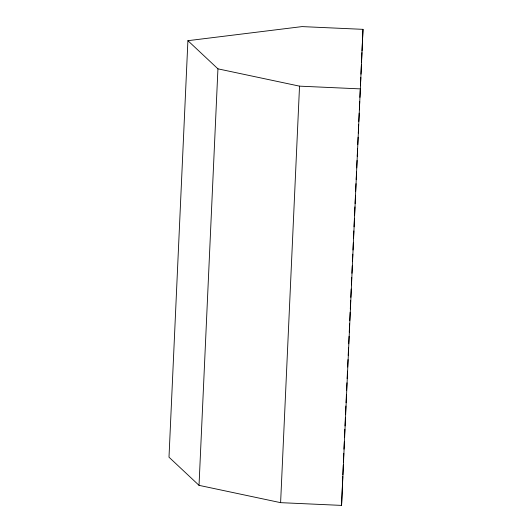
<?xml version="1.0" encoding="UTF-8"?>
<svg xmlns="http://www.w3.org/2000/svg" width="532" height="532" viewBox="0 0 532 532"><rect width="100%" height="100%" fill="white"/><g stroke="black" fill="none" stroke-linecap="round" stroke-linejoin="round"><path stroke-width="0.8" d="M341.571 505.4L363.004 29.34L302.043 26.6L187.909 40.685L168.996 457.194L199.028 485.35L280.61 502.66L341.571 505.4L342.794 476.453M342.867 474.797L343.286 464.875M343.393 462.394L343.778 453.297M343.951 449.161L344.277 441.7M199.028 485.35L217.94 68.841L187.909 40.685M280.61 502.66L299.529 86.151L217.94 68.841M344.47 437.557L344.842 429.258M344.995 425.939L345.374 417.64M345.521 414.322L345.9 406.022M346.053 402.704L346.425 394.412M346.618 390.262L346.957 382.794M347.143 378.644L347.482 371.176M347.669 367.027L348.008 359.559M348.201 355.416L348.54 347.948M348.726 343.798L349.065 336.33M349.251 332.181L349.63 323.888M349.783 320.563L350.156 312.271M350.309 308.952L350.688 300.653M350.834 297.335L351.213 289.036M351.399 284.886L351.738 277.425M351.925 273.275L352.264 265.807M352.457 261.658L352.796 254.19M352.982 250.04L353.321 242.572M353.507 238.429L353.847 230.961M354.039 226.812L354.412 218.512M354.565 215.194L354.944 206.895M355.09 203.576L355.469 195.284M355.655 191.134L355.994 183.666M356.187 179.517L356.526 172.049M356.713 167.899L357.052 160.438M357.238 156.288L357.577 148.82M357.77 144.671L358.109 137.203M358.295 133.053L358.674 124.761M358.821 121.436L359.2 113.143M359.353 109.825L359.725 101.526M359.918 97.376L360.257 89.908M360.443 85.765L360.822 77.466M360.969 74.148L361.388 65.017M361.501 62.53L361.953 52.575M362.026 50.912L363.004 29.34M299.529 86.151L360.483 88.891"/></g></svg>
